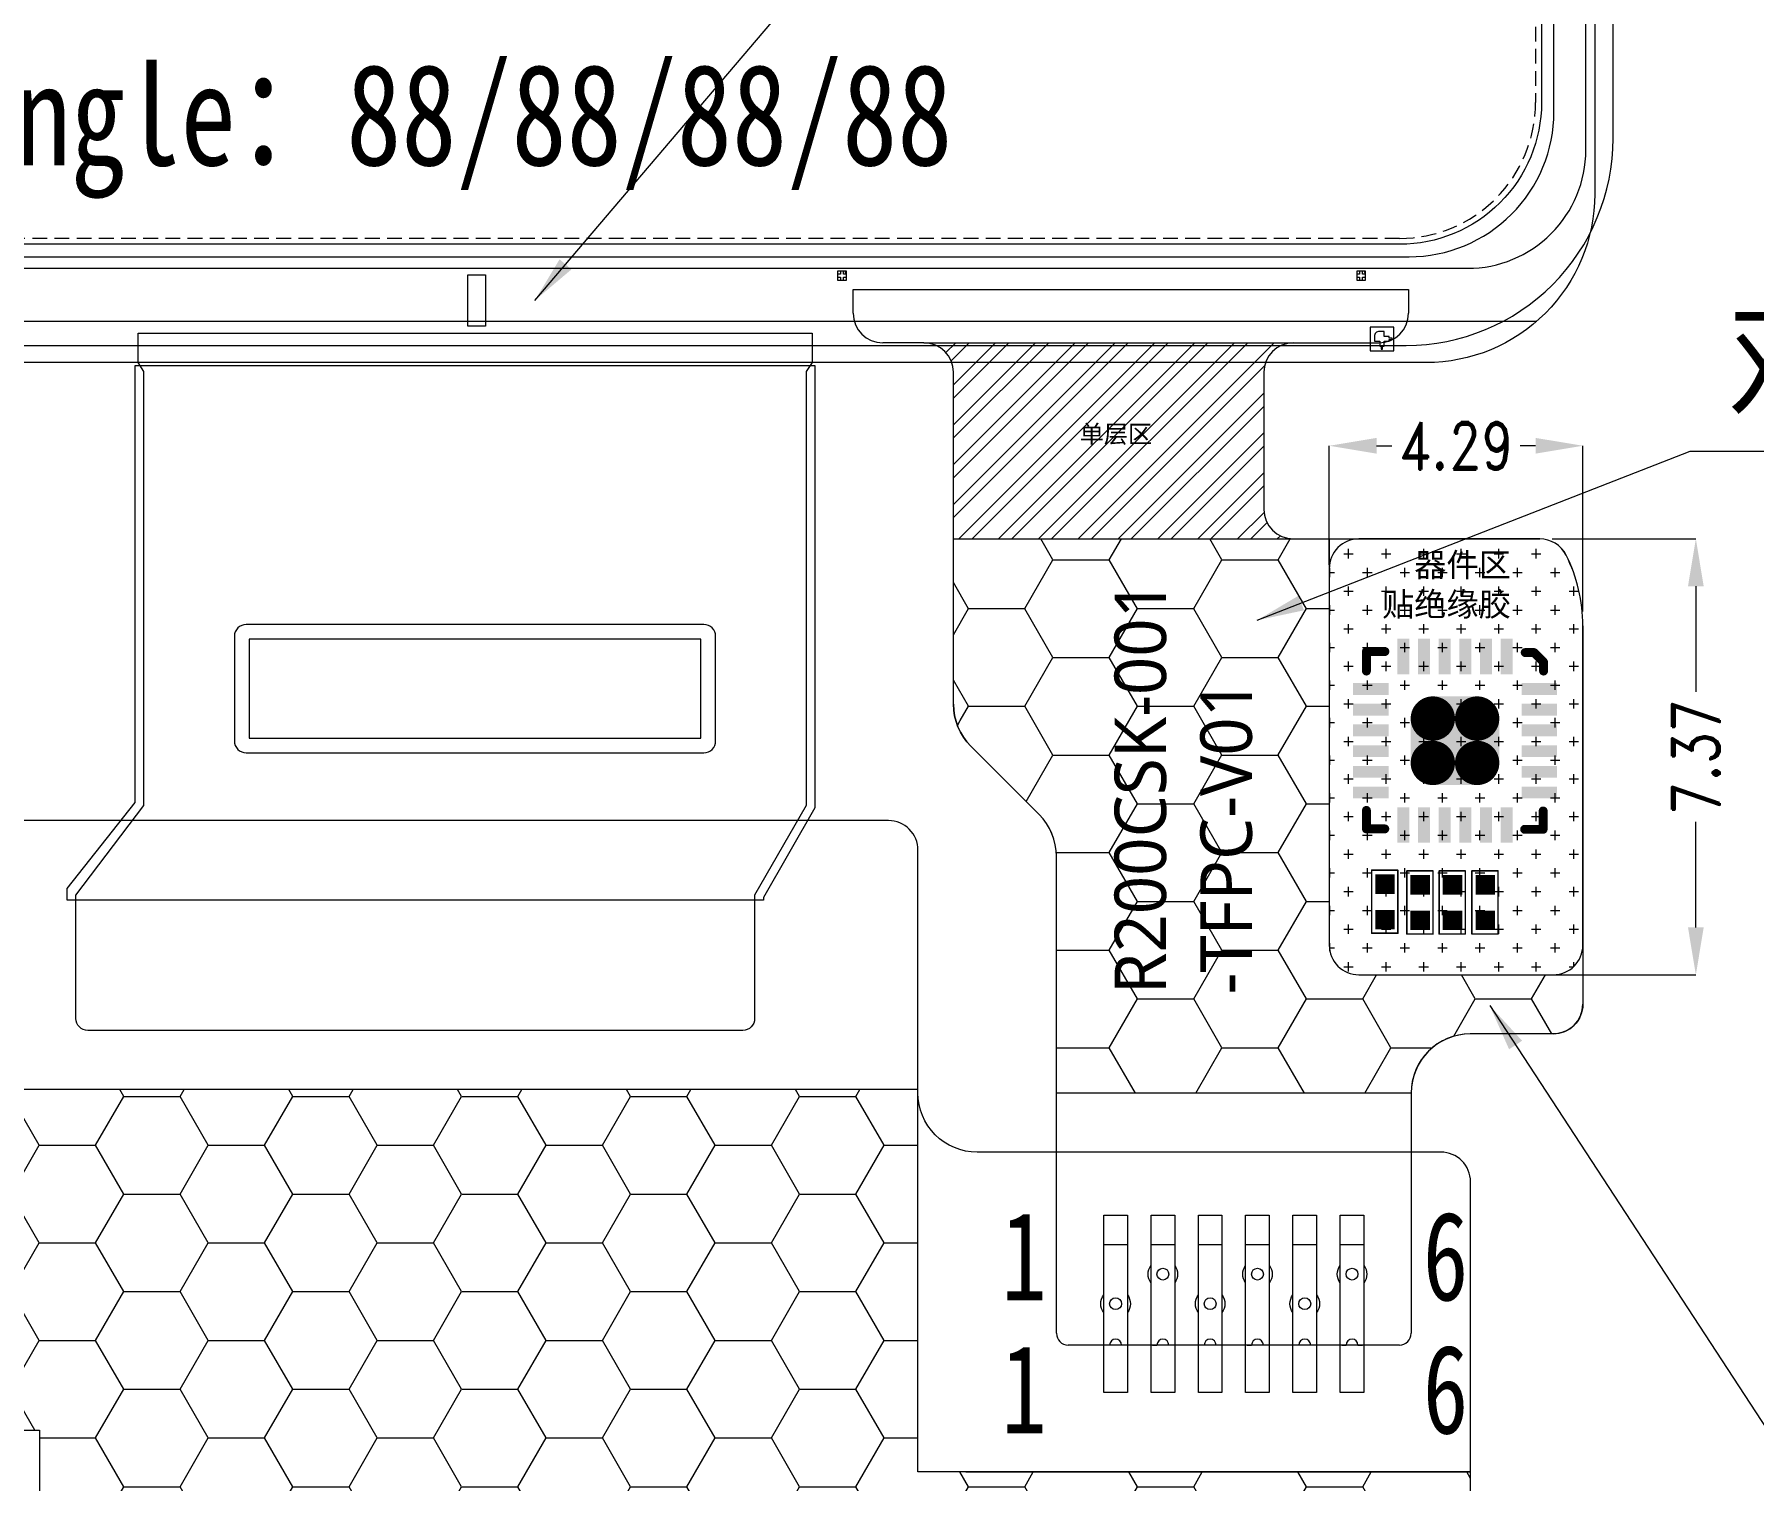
# Model space of a CAD drawing. Header units: millimetres. Extents: x 1134 to 2336, y -9 to 314.
# Drawn here: x 2104.88 to 2133.96, y 212.93 to 237.38 of the extents above; entities that cross this region are included whole.
import ezdxf

# ---------------------------------------------------------------- set-up
doc = ezdxf.new("R2010")
doc.units = ezdxf.units.MM
doc.linetypes.add('HIDDEN', pattern=[0.375, 0.25, -0.125])
doc.layers.get('0').update_dxf_attribs({"lineweight": 5})
doc.layers.get('Defpoints').update_dxf_attribs({"lineweight": 5})
for name, color, linetype, lineweight in [('COF', 110, 'Continuous', 5), ('DIM', 3, 'Continuous', 5), ('FPC', 50, 'Continuous', 5), ('ITO', 2, 'Continuous', 5), ('lens', 6, 'Continuous', 13), ('MFPC', 50, 'Continuous', 5), ('POL', 202, 'Continuous', 5), ('TAPE', 90, 'Continuous', 5), ('TFPC', 50, 'Continuous', 5)]:
    doc.layers.add(name, color=color, linetype=linetype, lineweight=lineweight)
for name, color, linetype in [('EMI', 5, 'Continuous'), ('TOPLAYER', 1, 'Continuous'), ('TOPOVERLAY', 2, 'Continuous'), ('TOPPASTE', 8, 'Continuous'), ('TOPSOLDER', 216, 'Continuous')]:
    doc.layers.add(name, color=color, linetype=linetype)
doc.styles.add('RD', font='ROMAND.shx', dxfattribs={"width": 0.8})
doc.styles.add('W0$254', font='simplex', dxfattribs={"width": 0.75})
doc.styles.add('宋体', font='SimSun.ttf')
doc.styles.add('汉字', font='SimSun.ttf')
doc.dimstyles.new('DIM', dxfattribs={"dimtxt": 0.8, "dimasz": 0.8, "dimexe": 0, "dimexo": 0.5, "dimgap": 0.11, "dimtad": 0, "dimzin": 1, "dimdsep": 46, "dimtxsty": 'RD', "dimcen": 0, "dimclrd": 256, "dimclre": 256, "dimclrt": 256, "dimadec": 0, "dimazin": 0, "dimtm": 1e-09, "dimtfac": 1, "dimtofl": 0, "dimtmove": 0, "dimatfit": 3, "dimfxl": 1, "dimlwe": -1, "dimarcsym": 0})
pattern_1 = [(0, (577.6276, 0), (1.42875, 0.824889), [0.9525, -1.905]), (120, (577.6276, 0), (-1.42874983, 0.8248893), [0.9525, -1.905]), (60, (577.6276, 0), (1.7e-07, 1.6497783), [-1.905, 0.9525])]

# ---------------------------------------------------------------- blocks, each defined once
blk = doc.blocks.new('*D59')
at = {"layer": 'Defpoints', "color": 0, "lineweight": 5, "transparency": 16777216}
for p in [(2130.052, 228.85), (2132.981, 228.85), (2130.052, 221.48)]:
    blk.add_point(p, dxfattribs=at)
at = {"layer": 'DIM', "linetype": 'ByBlock', "lineweight": 5, "transparency": 16777216}
for p, q in [((2130.552, 228.85), (2132.981, 228.85)), ((2132.981, 228.05), (2132.981, 226.266)), ((2132.981, 222.28), (2132.981, 224.065)), ((2130.552, 221.48), (2132.981, 221.48))]:
    blk.add_line(p, q, dxfattribs=at)
at = {"layer": 'DIM', "lineweight": 5, "transparency": 16777216}
for points in [[(2132.848, 228.05), (2133.114, 228.05), (2132.981, 228.85)], [(2132.848, 222.28), (2133.114, 222.28), (2132.981, 221.48)]]:
    blk.add_solid(points, dxfattribs=at)
at = {"layer": 'DIM', "lineweight": 5, "transparency": 16777216, "insert": (2132.981, 225.165), "char_height": 0.8, "attachment_point": 5, "rotation": 90, "style": 'RD'}
blk.add_mtext('7.37', dxfattribs=at)
blk = doc.blocks.new('*D60')
at = {"layer": 'Defpoints', "color": 0, "lineweight": 5, "transparency": 16777216}
for p in [(2131.07, 230.425), (2126.78, 227.909), (2131.07, 227.121)]:
    blk.add_point(p, dxfattribs=at)
at = {"layer": 'DIM', "linetype": 'ByBlock', "lineweight": 5, "transparency": 16777216}
for p, q in [((2126.78, 228.409), (2126.78, 230.425)), ((2127.58, 230.425), (2127.84, 230.425)), ((2130.27, 230.425), (2130.011, 230.425)), ((2131.07, 227.621), (2131.07, 230.425))]:
    blk.add_line(p, q, dxfattribs=at)
at = {"layer": 'DIM', "lineweight": 5, "transparency": 16777216}
for points in [[(2127.58, 230.558), (2127.58, 230.292), (2126.78, 230.425)], [(2130.27, 230.558), (2130.27, 230.292), (2131.07, 230.425)]]:
    blk.add_solid(points, dxfattribs=at)
at = {"layer": 'DIM', "lineweight": 5, "transparency": 16777216, "insert": (2128.925, 230.425), "char_height": 0.8, "attachment_point": 5, "style": 'RD'}
blk.add_mtext('4.29', dxfattribs=at)
blk = doc.blocks.new('R200CSK-001-V16-CVL-V02-A')
at = {"color": 7, "lineweight": 5}
blk.add_lwpolyline([(1852.011, 217.7), (1852.311, 217.7), (1852.311, 216.83), (1852.011, 216.83)], close=True, dxfattribs=at)
at = {"layer": 'ITO', "color": 1}
blk.add_lwpolyline([(1836.491, 254.297), (1867.771, 254.297, -0.414214), (1870.171, 251.897), (1870.171, 220.617, -0.414214), (1867.771, 218.217), (1836.491, 218.217, -0.414214), (1834.091, 220.617), (1834.091, 251.897, -0.414214)], format="xyb", close=True, dxfattribs=at)
at = {"layer": 'lens', "linetype": 'Continuous'}
for points in [[(1832.881, 220.007, 0.414214), (1836.381, 216.507), (1867.881, 216.507, 0.414214), (1871.381, 220.007), (1871.381, 252.207, 0.414214), (1867.881, 255.707), (1836.381, 255.707, 0.414214), (1832.881, 252.207)], [(1870.381, 252.057, 0.414214), (1867.931, 254.507), (1836.331, 254.507, 0.414214), (1833.881, 252.057), (1833.881, 220.457, 0.414214), (1836.331, 218.007), (1867.931, 218.007, 0.414214), (1870.381, 220.457)]]:
    blk.add_lwpolyline(points, format="xyb", close=True, dxfattribs=at)
blk = doc.blocks.new('0201_2')
at = {"layer": 'TOPLAYER'}
for points in [[(0.164998, -0.165001), (0.164998, 0.165001), (-0.164998, -0.165001), (-0.164998, 0.165001)], [(0.764997, -0.165001), (0.764997, 0.165001), (0.435, -0.165001), (0.435, 0.165001)]]:
    blk.add_solid(points, dxfattribs=at)
at = {"layer": 'TOPOVERLAY', "const_width": 0.025001}
for points in [[(-0.23, 0.225999), (-0.181, 0.225999)], [(-0.23, -0.217), (-0.23, 0.225999)], [(-0.18, 0.225999), (0.836, 0.225999)], [(0.836, -0.217), (0.836, 0.225999)], [(-0.23, -0.217), (0.836, -0.217)]]:
    blk.add_lwpolyline(points, dxfattribs=at)
at = {"layer": 'TOPOVERLAY', "const_width": 0.012499}
for points in [[(-0.23625, 0.225999, 1), (-0.223749, 0.225999, 1)], [(-0.23625, 0.225999, 1), (-0.223749, 0.225999, 1)], [(-0.187251, 0.225999, 1), (-0.174749, 0.225999, 1)], [(-0.186251, 0.225999, 1), (-0.173749, 0.225999, 1)], [(0.829749, 0.225999, 1), (0.842251, 0.225999, 1)], [(0.829749, 0.225999, 1), (0.842251, 0.225999, 1)], [(-0.23625, -0.217, 1), (-0.223749, -0.217, 1)], [(-0.23625, -0.217, 1), (-0.223749, -0.217, 1)], [(0.829749, -0.217, 1), (0.842251, -0.217, 1)], [(0.829749, -0.217, 1), (0.842251, -0.217, 1)]]:
    blk.add_lwpolyline(points, format="xyb", close=True, dxfattribs=at)
at = {"layer": 'TOPPASTE'}
for points in [[(0.164998, -0.165001), (0.164998, 0.165001), (-0.164998, -0.165001), (-0.164998, 0.165001)], [(0.764997, -0.165001), (0.764997, 0.165001), (0.435, -0.165001), (0.435, 0.165001)]]:
    blk.add_solid(points, dxfattribs=at)
at = {"layer": 'TOPSOLDER'}
for points in [[(0.164998, -0.165001), (0.164998, 0.165001), (-0.164998, -0.165001), (-0.164998, 0.165001)], [(0.764997, -0.165001), (0.764997, 0.165001), (0.435, -0.165001), (0.435, 0.165001)]]:
    blk.add_solid(points, dxfattribs=at)
blk = doc.blocks.new('0201_3')
at = {"layer": 'TOPLAYER'}
for points in [[(0.164998, -0.165001), (0.164998, 0.165001), (-0.164998, -0.165001), (-0.164998, 0.165001)], [(0.764997, -0.165001), (0.764997, 0.165001), (0.435, -0.165001), (0.435, 0.165001)]]:
    blk.add_solid(points, dxfattribs=at)
at = {"layer": 'TOPOVERLAY', "const_width": 0.025001}
for points in [[(-0.23, 0.225999), (-0.181, 0.225999)], [(-0.23, -0.217), (-0.23, 0.225999)], [(-0.18, 0.225999), (0.836, 0.225999)], [(0.836, -0.217), (0.836, 0.225999)], [(-0.23, -0.217), (0.836, -0.217)]]:
    blk.add_lwpolyline(points, dxfattribs=at)
at = {"layer": 'TOPOVERLAY', "const_width": 0.012499}
for points in [[(-0.23625, 0.225999, 1), (-0.223749, 0.225999, 1)], [(-0.23625, 0.225999, 1), (-0.223749, 0.225999, 1)], [(-0.187251, 0.225999, 1), (-0.174749, 0.225999, 1)], [(-0.186251, 0.225999, 1), (-0.173749, 0.225999, 1)], [(0.829749, 0.225999, 1), (0.842251, 0.225999, 1)], [(0.829749, 0.225999, 1), (0.842251, 0.225999, 1)], [(-0.23625, -0.217, 1), (-0.223749, -0.217, 1)], [(-0.23625, -0.217, 1), (-0.223749, -0.217, 1)], [(0.829749, -0.217, 1), (0.842251, -0.217, 1)], [(0.829749, -0.217, 1), (0.842251, -0.217, 1)]]:
    blk.add_lwpolyline(points, format="xyb", close=True, dxfattribs=at)
at = {"layer": 'TOPPASTE'}
for points in [[(0.164998, -0.165001), (0.164998, 0.165001), (-0.164998, -0.165001), (-0.164998, 0.165001)], [(0.764997, -0.165001), (0.764997, 0.165001), (0.435, -0.165001), (0.435, 0.165001)]]:
    blk.add_solid(points, dxfattribs=at)
at = {"layer": 'TOPSOLDER'}
for points in [[(0.164998, -0.165001), (0.164998, 0.165001), (-0.164998, -0.165001), (-0.164998, 0.165001)], [(0.764997, -0.165001), (0.764997, 0.165001), (0.435, -0.165001), (0.435, 0.165001)]]:
    blk.add_solid(points, dxfattribs=at)
blk = doc.blocks.new('0201_4')
at = {"layer": 'TOPLAYER'}
for points in [[(0.164998, -0.165001), (0.164998, 0.165001), (-0.164998, -0.165001), (-0.164998, 0.165001)], [(0.764997, -0.165001), (0.764997, 0.165001), (0.435, -0.165001), (0.435, 0.165001)]]:
    blk.add_solid(points, dxfattribs=at)
at = {"layer": 'TOPOVERLAY', "const_width": 0.025001}
for points in [[(-0.23, 0.225999), (-0.181, 0.225999)], [(-0.23, -0.217), (-0.23, 0.225999)], [(-0.18, 0.225999), (0.836, 0.225999)], [(0.836, -0.217), (0.836, 0.225999)], [(-0.23, -0.217), (0.836, -0.217)]]:
    blk.add_lwpolyline(points, dxfattribs=at)
at = {"layer": 'TOPOVERLAY', "const_width": 0.012499}
for points in [[(-0.23625, 0.225999, 1), (-0.223749, 0.225999, 1)], [(-0.23625, 0.225999, 1), (-0.223749, 0.225999, 1)], [(-0.187251, 0.225999, 1), (-0.174749, 0.225999, 1)], [(-0.186251, 0.225999, 1), (-0.173749, 0.225999, 1)], [(0.829749, 0.225999, 1), (0.842251, 0.225999, 1)], [(0.829749, 0.225999, 1), (0.842251, 0.225999, 1)], [(-0.23625, -0.217, 1), (-0.223749, -0.217, 1)], [(-0.23625, -0.217, 1), (-0.223749, -0.217, 1)], [(0.829749, -0.217, 1), (0.842251, -0.217, 1)], [(0.829749, -0.217, 1), (0.842251, -0.217, 1)]]:
    blk.add_lwpolyline(points, format="xyb", close=True, dxfattribs=at)
at = {"layer": 'TOPPASTE'}
for points in [[(0.164998, -0.165001), (0.164998, 0.165001), (-0.164998, -0.165001), (-0.164998, 0.165001)], [(0.764997, -0.165001), (0.764997, 0.165001), (0.435, -0.165001), (0.435, 0.165001)]]:
    blk.add_solid(points, dxfattribs=at)
at = {"layer": 'TOPSOLDER'}
for points in [[(0.164998, -0.165001), (0.164998, 0.165001), (-0.164998, -0.165001), (-0.164998, 0.165001)], [(0.764997, -0.165001), (0.764997, 0.165001), (0.435, -0.165001), (0.435, 0.165001)]]:
    blk.add_solid(points, dxfattribs=at)
blk = doc.blocks.new('0201_5')
at = {"layer": 'TOPLAYER'}
for points in [[(0.164998, -0.165001), (0.164998, 0.165001), (-0.164998, -0.165001), (-0.164998, 0.165001)], [(0.764997, -0.165001), (0.764997, 0.165001), (0.435, -0.165001), (0.435, 0.165001)]]:
    blk.add_solid(points, dxfattribs=at)
at = {"layer": 'TOPOVERLAY', "const_width": 0.025001}
for points in [[(-0.23, 0.225999), (-0.181, 0.225999)], [(-0.23, -0.217), (-0.23, 0.225999)], [(-0.18, 0.225999), (0.836, 0.225999)], [(0.836, -0.217), (0.836, 0.225999)], [(-0.23, -0.217), (0.836, -0.217)]]:
    blk.add_lwpolyline(points, dxfattribs=at)
at = {"layer": 'TOPOVERLAY', "const_width": 0.012499}
for points in [[(-0.23625, 0.225999, 1), (-0.223749, 0.225999, 1)], [(-0.23625, 0.225999, 1), (-0.223749, 0.225999, 1)], [(-0.187251, 0.225999, 1), (-0.174749, 0.225999, 1)], [(-0.186251, 0.225999, 1), (-0.173749, 0.225999, 1)], [(0.829749, 0.225999, 1), (0.842251, 0.225999, 1)], [(0.829749, 0.225999, 1), (0.842251, 0.225999, 1)], [(-0.23625, -0.217, 1), (-0.223749, -0.217, 1)], [(-0.23625, -0.217, 1), (-0.223749, -0.217, 1)], [(0.829749, -0.217, 1), (0.842251, -0.217, 1)], [(0.829749, -0.217, 1), (0.842251, -0.217, 1)]]:
    blk.add_lwpolyline(points, format="xyb", close=True, dxfattribs=at)
at = {"layer": 'TOPPASTE'}
for points in [[(0.164998, -0.165001), (0.164998, 0.165001), (-0.164998, -0.165001), (-0.164998, 0.165001)], [(0.764997, -0.165001), (0.764997, 0.165001), (0.435, -0.165001), (0.435, 0.165001)]]:
    blk.add_solid(points, dxfattribs=at)
at = {"layer": 'TOPSOLDER'}
for points in [[(0.164998, -0.165001), (0.164998, 0.165001), (-0.164998, -0.165001), (-0.164998, 0.165001)], [(0.764997, -0.165001), (0.764997, 0.165001), (0.435, -0.165001), (0.435, 0.165001)]]:
    blk.add_solid(points, dxfattribs=at)
blk = doc.blocks.new('CST820_7')
at = {"layer": 'TOPLAYER', "const_width": 0.375001}
for points in [[(-0.47149, 0.377002, 1), (-0.09649, 0.377002, 1)], [(0.278506, 0.377002, 1), (0.653506, 0.377002, 1)], [(-0.47149, -0.372994, 1), (-0.09649, -0.372994, 1)], [(0.278506, -0.372994, 1), (0.653506, -0.372994, 1)]]:
    blk.add_lwpolyline(points, format="xyb", close=True, dxfattribs=at)
at = {"layer": 'TOPLAYER'}
for points in [[(-0.684002, 1.726004), (-0.884001, 1.726004), (-0.684002, 1.126005), (-0.884001, 1.126005)], [(-0.334002, 1.726004), (-0.534002, 1.726004), (-0.334002, 1.126005), (-0.534002, 1.126005)], [(0.015999, 1.726004), (-0.184, 1.726004), (0.015999, 1.126005), (-0.184, 1.126005)], [(0.365999, 1.726004), (0.165999, 1.726004), (0.365999, 1.126005), (0.165999, 1.126005)], [(0.715998, 1.726004), (0.515998, 1.726004), (0.715998, 1.126005), (0.515998, 1.126005)], [(1.065997, 1.726004), (0.865998, 1.726004), (1.065997, 1.126005), (0.865998, 1.126005)], [(-1.634988, 0.977011), (-1.634988, 0.777011), (-1.034989, 0.977011), (-1.034989, 0.777011)], [(1.81501, 0.777011), (1.81501, 0.977011), (1.215012, 0.777011), (1.215012, 0.977011)], [(-1.634988, 0.627012), (-1.634988, 0.427012), (-1.034989, 0.627012), (-1.034989, 0.427012)], [(-0.28399, -0.747994), (0.466006, -0.747994), (-0.28399, 0.752003), (0.466006, 0.752003)], [(1.81501, 0.427012), (1.81501, 0.627012), (1.215012, 0.427012), (1.215012, 0.627012)], [(-0.65899, -0.372994), (0.841007, -0.372994), (-0.65899, 0.377002), (0.841007, 0.377002)], [(-1.634988, 0.27701), (-1.634988, 0.07701), (-1.034989, 0.27701), (-1.034989, 0.07701)], [(1.81501, 0.07701), (1.81501, 0.27701), (1.215012, 0.07701), (1.215012, 0.27701)], [(-1.634988, -0.072989), (-1.634988, -0.272989), (-1.034989, -0.072989), (-1.034989, -0.272989)], [(1.81501, -0.272989), (1.81501, -0.072989), (1.215012, -0.272989), (1.215012, -0.072989)], [(-1.634988, -0.422989), (-1.634988, -0.622988), (-1.034989, -0.422989), (-1.034989, -0.622988)], [(1.81501, -0.622988), (1.81501, -0.422989), (1.215012, -0.622988), (1.215012, -0.422989)], [(-1.634988, -0.772988), (-1.634988, -0.972988), (-1.034989, -0.772988), (-1.034989, -0.972988)], [(1.81501, -0.972988), (1.81501, -0.772988), (1.215012, -0.972988), (1.215012, -0.772988)], [(-0.884001, -1.723995), (-0.684002, -1.723995), (-0.884001, -1.123996), (-0.684002, -1.123996)], [(-0.534002, -1.723995), (-0.334002, -1.723995), (-0.534002, -1.123996), (-0.334002, -1.123996)], [(-0.184, -1.723995), (0.015999, -1.723995), (-0.184, -1.123996), (0.015999, -1.123996)], [(0.165999, -1.723995), (0.365999, -1.723995), (0.165999, -1.123996), (0.365999, -1.123996)], [(0.515998, -1.723995), (0.715998, -1.723995), (0.515998, -1.123996), (0.715998, -1.123996)], [(0.865998, -1.723995), (1.065997, -1.723995), (0.865998, -1.123996), (1.065997, -1.123996)]]:
    blk.add_solid(points, dxfattribs=at)
at = {"layer": 'TOPOVERLAY', "const_width": 0.15}
for points in [[(-1.399995, 1.5), (-1.4, 1.189002)], [(-1.086993, 1.500005), (-1.399995, 1.5)], [(1.600007, 1.500007), (1.269009, 1.499997)], [(1.600007, 1.500007), (1.600002, 1.187008)], [(-1.406992, -1.175987), (-1.406997, -1.488989)], [(1.582003, -1.184996), (1.582009, -1.334526)], [(-1.406997, -1.488989), (-1.095995, -1.488991)], [(1.269009, -1.495989), (1.420546, -1.495994)], [(1.582009, -1.334526), (1.420546, -1.495994)]]:
    blk.add_lwpolyline(points, dxfattribs=at)
at = {"layer": 'TOPOVERLAY', "const_width": 0.074999}
for points in [[(-1.437495, 1.5, 1), (-1.362494, 1.5, 1)], [(-1.437495, 1.5, 1), (-1.362494, 1.5, 1)], [(-1.124494, 1.500005, 1), (-1.049492, 1.500005, 1)], [(1.231509, 1.499997, 1), (1.30651, 1.499997, 1)], [(1.562506, 1.500007, 1), (1.637508, 1.500007, 1)], [(1.562506, 1.500007, 1), (1.637508, 1.500007, 1)], [(-1.4375, 1.189002, 1), (-1.362499, 1.189002, 1)], [(1.562501, 1.187008, 1), (1.637502, 1.187008, 1)], [(-1.444493, -1.175987, 1), (-1.369492, -1.175987, 1)], [(1.544503, -1.184996, 1), (1.619504, -1.184996, 1)], [(-1.444498, -1.488989, 1), (-1.369497, -1.488989, 1)], [(-1.444498, -1.488989, 1), (-1.369497, -1.488989, 1)], [(-1.133495, -1.488991, 1), (-1.058494, -1.488991, 1)], [(1.231509, -1.495989, 1), (1.30651, -1.495989, 1)], [(1.383045, -1.495994, 1), (1.458046, -1.495994, 1)], [(1.383045, -1.495994, 1), (1.458046, -1.495994, 1)], [(1.544508, -1.334526, 1), (1.619509, -1.334526, 1)], [(1.544508, -1.334526, 1), (1.619509, -1.334526, 1)]]:
    blk.add_lwpolyline(points, format="xyb", close=True, dxfattribs=at)
at = {"layer": 'TOPPASTE', "const_width": 0.375001}
for points in [[(-0.47149, 0.377002, 1), (-0.09649, 0.377002, 1)], [(0.278506, 0.377002, 1), (0.653506, 0.377002, 1)], [(-0.47149, -0.372994, 1), (-0.09649, -0.372994, 1)], [(0.278506, -0.372994, 1), (0.653506, -0.372994, 1)]]:
    blk.add_lwpolyline(points, format="xyb", close=True, dxfattribs=at)
at = {"layer": 'TOPPASTE'}
for points in [[(-0.684002, 1.726004), (-0.884001, 1.726004), (-0.684002, 1.126005), (-0.884001, 1.126005)], [(-0.334002, 1.726004), (-0.534002, 1.726004), (-0.334002, 1.126005), (-0.534002, 1.126005)], [(0.015999, 1.726004), (-0.184, 1.726004), (0.015999, 1.126005), (-0.184, 1.126005)], [(0.365999, 1.726004), (0.165999, 1.726004), (0.365999, 1.126005), (0.165999, 1.126005)], [(0.715998, 1.726004), (0.515998, 1.726004), (0.715998, 1.126005), (0.515998, 1.126005)], [(1.065997, 1.726004), (0.865998, 1.726004), (1.065997, 1.126005), (0.865998, 1.126005)], [(-1.634988, 0.977011), (-1.634988, 0.777011), (-1.034989, 0.977011), (-1.034989, 0.777011)], [(1.81501, 0.777011), (1.81501, 0.977011), (1.215012, 0.777011), (1.215012, 0.977011)], [(-1.634988, 0.627012), (-1.634988, 0.427012), (-1.034989, 0.627012), (-1.034989, 0.427012)], [(-0.28399, -0.747994), (0.466006, -0.747994), (-0.28399, 0.752003), (0.466006, 0.752003)], [(1.81501, 0.427012), (1.81501, 0.627012), (1.215012, 0.427012), (1.215012, 0.627012)], [(-0.65899, -0.372994), (0.841007, -0.372994), (-0.65899, 0.377002), (0.841007, 0.377002)], [(-1.634988, 0.27701), (-1.634988, 0.07701), (-1.034989, 0.27701), (-1.034989, 0.07701)], [(1.81501, 0.07701), (1.81501, 0.27701), (1.215012, 0.07701), (1.215012, 0.27701)], [(-1.634988, -0.072989), (-1.634988, -0.272989), (-1.034989, -0.072989), (-1.034989, -0.272989)], [(1.81501, -0.272989), (1.81501, -0.072989), (1.215012, -0.272989), (1.215012, -0.072989)], [(-1.634988, -0.422989), (-1.634988, -0.622988), (-1.034989, -0.422989), (-1.034989, -0.622988)], [(1.81501, -0.622988), (1.81501, -0.422989), (1.215012, -0.622988), (1.215012, -0.422989)], [(-1.634988, -0.772988), (-1.634988, -0.972988), (-1.034989, -0.772988), (-1.034989, -0.972988)], [(1.81501, -0.972988), (1.81501, -0.772988), (1.215012, -0.972988), (1.215012, -0.772988)], [(-0.884001, -1.723995), (-0.684002, -1.723995), (-0.884001, -1.123996), (-0.684002, -1.123996)], [(-0.534002, -1.723995), (-0.334002, -1.723995), (-0.534002, -1.123996), (-0.334002, -1.123996)], [(-0.184, -1.723995), (0.015999, -1.723995), (-0.184, -1.123996), (0.015999, -1.123996)], [(0.165999, -1.723995), (0.365999, -1.723995), (0.165999, -1.123996), (0.365999, -1.123996)], [(0.515998, -1.723995), (0.715998, -1.723995), (0.515998, -1.123996), (0.715998, -1.123996)], [(0.865998, -1.723995), (1.065997, -1.723995), (0.865998, -1.123996), (1.065997, -1.123996)]]:
    blk.add_solid(points, dxfattribs=at)
at = {"layer": 'TOPSOLDER', "const_width": 0.375001}
for points in [[(-0.47149, 0.377002, 1), (-0.09649, 0.377002, 1)], [(0.278506, 0.377002, 1), (0.653506, 0.377002, 1)], [(-0.47149, -0.372994, 1), (-0.09649, -0.372994, 1)], [(0.278506, -0.372994, 1), (0.653506, -0.372994, 1)]]:
    blk.add_lwpolyline(points, format="xyb", close=True, dxfattribs=at)
at = {"layer": 'TOPSOLDER'}
for points in [[(-0.684002, 1.726004), (-0.884001, 1.726004), (-0.684002, 1.126005), (-0.884001, 1.126005)], [(-0.334002, 1.726004), (-0.534002, 1.726004), (-0.334002, 1.126005), (-0.534002, 1.126005)], [(0.015999, 1.726004), (-0.184, 1.726004), (0.015999, 1.126005), (-0.184, 1.126005)], [(0.365999, 1.726004), (0.165999, 1.726004), (0.365999, 1.126005), (0.165999, 1.126005)], [(0.715998, 1.726004), (0.515998, 1.726004), (0.715998, 1.126005), (0.515998, 1.126005)], [(1.065997, 1.726004), (0.865998, 1.726004), (1.065997, 1.126005), (0.865998, 1.126005)], [(-1.634988, 0.977011), (-1.634988, 0.777011), (-1.034989, 0.977011), (-1.034989, 0.777011)], [(1.81501, 0.777011), (1.81501, 0.977011), (1.215012, 0.777011), (1.215012, 0.977011)], [(-1.634988, 0.627012), (-1.634988, 0.427012), (-1.034989, 0.627012), (-1.034989, 0.427012)], [(-0.28399, -0.747994), (0.466006, -0.747994), (-0.28399, 0.752003), (0.466006, 0.752003)], [(1.81501, 0.427012), (1.81501, 0.627012), (1.215012, 0.427012), (1.215012, 0.627012)], [(-0.65899, -0.372994), (0.841007, -0.372994), (-0.65899, 0.377002), (0.841007, 0.377002)], [(-1.634988, 0.27701), (-1.634988, 0.07701), (-1.034989, 0.27701), (-1.034989, 0.07701)], [(1.81501, 0.07701), (1.81501, 0.27701), (1.215012, 0.07701), (1.215012, 0.27701)], [(-1.634988, -0.072989), (-1.634988, -0.272989), (-1.034989, -0.072989), (-1.034989, -0.272989)], [(1.81501, -0.272989), (1.81501, -0.072989), (1.215012, -0.272989), (1.215012, -0.072989)], [(-1.634988, -0.422989), (-1.634988, -0.622988), (-1.034989, -0.422989), (-1.034989, -0.622988)], [(1.81501, -0.622988), (1.81501, -0.422989), (1.215012, -0.622988), (1.215012, -0.422989)], [(-1.634988, -0.772988), (-1.634988, -0.972988), (-1.034989, -0.772988), (-1.034989, -0.972988)], [(1.81501, -0.972988), (1.81501, -0.772988), (1.215012, -0.972988), (1.215012, -0.772988)], [(-0.884001, -1.723995), (-0.684002, -1.723995), (-0.884001, -1.123996), (-0.684002, -1.123996)], [(-0.534002, -1.723995), (-0.334002, -1.723995), (-0.534002, -1.123996), (-0.334002, -1.123996)], [(-0.184, -1.723995), (0.015999, -1.723995), (-0.184, -1.123996), (0.015999, -1.123996)], [(0.165999, -1.723995), (0.365999, -1.723995), (0.165999, -1.123996), (0.365999, -1.123996)], [(0.515998, -1.723995), (0.715998, -1.723995), (0.515998, -1.123996), (0.715998, -1.123996)], [(0.865998, -1.723995), (1.065997, -1.723995), (0.865998, -1.123996), (1.065997, -1.123996)]]:
    blk.add_solid(points, dxfattribs=at)

msp = doc.modelspace()

# ---------------------------------------------------------------- hatches: boundary and pattern name
at = {"layer": 'EMI', "lineweight": 5}
h = msp.add_hatch(dxfattribs=at)
h.set_pattern_fill('HONEY', color=256, scale=0.3)
h.set_pattern_definition(pattern_1)
edge = h.paths.add_edge_path()
edge.add_line((2127.28, 221.48), (2131.07, 221.48))
edge.add_line((2131.07, 221.48), (2131.07, 220.98))
edge.add_arc((2130.57, 220.98), 0.5, 270, 360, ccw=False)
edge.add_line((2130.57, 220.48), (2129.166, 220.48))
edge.add_arc((2129.166, 219.48), 1, 90, 180)
edge.add_line((2128.166, 219.48), (2122.166, 219.48))
edge.add_line((2122.166, 219.48), (2122.166, 223.483))
edge.add_arc((2121.166, 223.483), 1, 0, 45)
edge.add_line((2121.873, 224.19), (2120.717, 225.347))
edge.add_arc((2121.424, 226.054), 1, 180, 225, ccw=False)
edge.add_line((2120.424, 226.054), (2120.424, 228.85))
edge.add_line((2120.424, 228.85), (2126.78, 228.85))
edge.add_line((2126.78, 228.85), (2126.78, 221.98))
edge.add_arc((2127.28, 221.98), 0.5, 180, 270)
h = msp.add_hatch(dxfattribs=at)
h.set_pattern_fill('HONEY', color=256, scale=0.3)
h.set_pattern_definition(pattern_1)
edge = h.paths.add_edge_path()
edge.add_line((2119.824, 219.48), (2119.824, 219.539))
edge.add_line((2119.824, 219.539), (2104.081, 219.539))
edge.add_line((2104.081, 219.539), (2104.081, 217.392))
edge.add_arc((2103.081, 217.392), 1, 270, 360, ccw=False)
edge.add_line((2103.081, 216.392), (2094.19, 216.392))
edge.add_arc((2094.19, 217.392), 1, 240, 270, ccw=False)
edge.add_line((2093.69, 216.526), (2093.69, 213.779))
edge.add_line((2093.69, 213.779), (2104.967, 213.779))
edge.add_line((2104.967, 213.779), (2104.967, 208.539))
edge.add_line((2104.967, 208.539), (2110.839, 208.539))
edge.add_arc((2110.839, 206.539), 2, 0, 90, ccw=False)
edge.add_line((2112.839, 206.539), (2112.839, 163.392))
edge.add_line((2112.839, 163.392), (2116.839, 163.392))
edge.add_line((2116.839, 163.392), (2116.839, 206.539))
edge.add_arc((2118.839, 206.539), 2, 90, 180, ccw=False)
edge.add_line((2118.839, 208.539), (2128.17, 208.539))
edge.add_arc((2128.17, 209.539), 1, 270, 360)
edge.add_line((2129.17, 209.539), (2129.17, 213.072))
edge.add_line((2129.17, 213.072), (2119.824, 213.072))
edge.add_line((2119.824, 213.072), (2119.824, 219.539))
at = {"layer": 'TAPE', "lineweight": 5}
h = msp.add_hatch(dxfattribs=at)
h.set_pattern_fill('CROSS', color=32, scale=0.05)
h.set_pattern_definition([(0, (577.6276, 0), (0.3175, 0.3175), [0.15875, -0.47625]), (90, (577.70698, -0.07938), (-0.3175, 0.3175), [0.15875, -0.47625])])
edge = h.paths.add_edge_path()
edge.add_arc((2127.28, 228.35), 0.5, 90, 180)
edge.add_line((2126.78, 228.35), (2126.78, 221.98))
edge.add_arc((2127.28, 221.98), 0.5, 180, 270)
edge.add_line((2127.28, 221.48), (2130.57, 221.48))
edge.add_arc((2130.57, 221.98), 0.5, 270, 360)
edge.add_line((2131.07, 221.98), (2131.07, 227.382))
edge.add_arc((2128.42, 227.382), 2.65, 0, 26.7588)
edge.add_arc((2130.34, 228.35), 0.5, 26.7588, 90)
edge.add_line((2130.34, 228.85), (2127.28, 228.85))
h.paths.add_polyline_path([(2128.515, 228.712), (2129.954, 228.712), (2129.954, 227.446), (2128.515, 227.446)], flags=24)
at = {"layer": 'TFPC', "lineweight": 5}
h = msp.add_hatch(dxfattribs=at)
h.set_pattern_fill('ANSI32', color=252, scale=0.05)
h.set_pattern_definition([(45, (577.6276, 0), (-0.3367596, 0.3367596), []), (45, (577.8521, 0), (-0.3367596, 0.3367596), [])])
h.paths.add_polyline_path([(2125.674, 231.667, -0.414214), (2126.174, 232.167), (2119.924, 232.167, -0.414214), (2120.424, 231.667), (2120.424, 228.85), (2126.174, 228.85, -0.414214), (2125.674, 229.35)])
h.paths.add_polyline_path([(2122.475, 230.264), (2123.815, 230.264), (2123.815, 230.937), (2122.475, 230.937)], flags=24)

# ---------------------------------------------------------------- linework, layer by layer
at = {"layer": 'COF', "color": 4}
msp.add_lwpolyline([(2106.632, 232.33), (2118.032, 232.33), (2118.032, 231.832), (2117.932, 231.682), (2117.932, 224.341), (2117.061, 222.827), (2117.061, 220.739, -0.414214), (2116.861, 220.539), (2105.781, 220.539, -0.414214), (2105.581, 220.739), (2105.581, 222.827), (2106.732, 224.341), (2106.732, 231.682), (2106.632, 231.832)], format="xyb", close=True, dxfattribs=at)
at = {"layer": 'COF', "color": 6}
msp.add_lwpolyline([(2105.431, 222.739), (2105.431, 222.939), (2106.582, 224.391), (2106.582, 231.782), (2118.082, 231.782), (2118.082, 224.301), (2117.211, 222.787), (2117.211, 222.739)], close=True, dxfattribs=at)
msp.add_lwpolyline([(2108.462, 227.403, 0.414214), (2108.262, 227.203), (2108.262, 225.433, 0.414214), (2108.462, 225.233), (2116.202, 225.233, 0.414214), (2116.402, 225.433), (2116.402, 227.203, 0.414214), (2116.202, 227.403)], format="xyb", close=True, dxfattribs=at)
at = {"layer": 'COF'}
msp.add_lwpolyline([(2116.152, 227.153), (2108.512, 227.153), (2108.512, 225.483), (2116.152, 225.483)], close=True, dxfattribs=at)
at = {"layer": 'COF', "color": 1}
msp.add_lwpolyline([(2116.152, 225.483), (2116.152, 227.153), (2108.512, 227.153), (2108.512, 225.483)], close=True, dxfattribs=at)
at = {"layer": 'DIM', "lineweight": 5}
msp.add_line((2120.635, 213.072), (2129.17, 213.072), dxfattribs=at)
at = {"layer": 'EMI', "lineweight": 5}
for points in [[(2127.28, 221.48), (2131.07, 221.48), (2131.07, 220.98, -0.414214), (2130.57, 220.48), (2129.166, 220.48, 0.414214), (2128.166, 219.48), (2122.166, 219.48), (2122.166, 223.483, 0.198912), (2121.873, 224.19), (2120.717, 225.347, -0.198912), (2120.424, 226.054), (2120.424, 228.85), (2126.78, 228.85), (2126.78, 221.98, 0.414214)], [(2103.081, 216.392), (2093.69, 216.392), (2093.69, 213.779), (2104.967, 213.779), (2104.967, 208.539), (2110.839, 208.539, -0.414214), (2112.839, 206.539), (2112.839, 163.392), (2116.839, 163.392), (2116.839, 206.539, -0.414214), (2118.839, 208.539), (2128.17, 208.539, 0.414214), (2129.17, 209.539), (2129.17, 213.072), (2119.824, 213.072), (2119.824, 219.539), (2104.081, 219.539), (2104.081, 217.392, -0.414214)]]:
    msp.add_lwpolyline(points, format="xyb", close=True, dxfattribs=at)
msp.add_lwpolyline([(2119.824, 219.48), (2119.824, 219.539)], dxfattribs=at)
at = {"layer": 'FPC', "lineweight": 5}
for points in [[(2122.966, 215.767, -0.333333), (2122.966, 216.067), (2122.966, 216.917), (2123.366, 216.917), (2123.366, 216.067, -0.333333), (2123.366, 215.767), (2123.366, 215.217), (2123.266, 215.217, 1), (2123.066, 215.217), (2122.966, 215.217)], [(2124.566, 215.767, -0.333333), (2124.566, 216.067), (2124.566, 216.917), (2124.966, 216.917), (2124.966, 216.067, -0.333333), (2124.966, 215.767), (2124.966, 215.217), (2124.866, 215.217, 1), (2124.666, 215.217), (2124.566, 215.217)], [(2126.166, 215.767, -0.333333), (2126.166, 216.067), (2126.166, 216.917), (2126.566, 216.917), (2126.566, 216.067, -0.333333), (2126.566, 215.767), (2126.566, 215.217), (2126.466, 215.217, 1), (2126.266, 215.217), (2126.166, 215.217)]]:
    msp.add_lwpolyline(points, format="xyb", close=True, dxfattribs=at)
for points in [[(2123.791, 215.217), (2123.866, 215.217), (2123.766, 215.217), (2123.766, 216.267, -0.333333), (2123.766, 216.567), (2123.766, 216.917), (2124.166, 216.917), (2124.166, 216.567, -0.333333), (2124.166, 216.267), (2124.166, 215.217), (2124.066, 215.217, 1), (2123.866, 215.217)], [(2125.391, 215.217), (2125.466, 215.217), (2125.366, 215.217), (2125.366, 216.267, -0.333333), (2125.366, 216.567), (2125.366, 216.917), (2125.766, 216.917), (2125.766, 216.567, -0.333333), (2125.766, 216.267), (2125.766, 215.217), (2125.666, 215.217, 1), (2125.466, 215.217)], [(2126.991, 215.217), (2127.066, 215.217), (2126.966, 215.217), (2126.966, 216.267, -0.333333), (2126.966, 216.567), (2126.966, 216.917), (2127.366, 216.917), (2127.366, 216.567, -0.333333), (2127.366, 216.267), (2127.366, 215.217), (2127.266, 215.217, 1), (2127.066, 215.217)]]:
    msp.add_lwpolyline(points, format="xyb", dxfattribs=at)
msp.add_lwpolyline([(2127.341, 215.217), (2127.266, 215.217)], close=True, dxfattribs=at)
for centre in [(2123.966, 216.417), (2125.566, 216.417), (2127.166, 216.417), (2123.166, 215.917), (2124.766, 215.917), (2126.366, 215.917)]:
    msp.add_circle(centre, 0.1, dxfattribs=at)
at = {"layer": 'ITO'}
msp.add_line((2094.37, 232.532), (2130.291, 232.532), dxfattribs=at)
for points in [[(2096.24, 270.912), (2128.42, 270.912, -0.414214), (2131.27, 268.062), (2131.27, 234.682, -0.414214), (2128.42, 231.832), (2096.24, 231.832, -0.414214), (2093.39, 234.682), (2093.39, 268.062, -0.414214)], [(2127.545, 232.276), (2127.545, 232.27), (2127.545, 232.195), (2127.633, 232.195), (2127.633, 232.107), (2127.659, 232.107), (2127.659, 232.057), (2127.681, 232.057), (2127.681, 232.107), (2127.708, 232.107), (2127.708, 232.195), (2127.795, 232.195), (2127.795, 232.221), (2127.845, 232.221), (2127.845, 232.243), (2127.795, 232.243), (2127.795, 232.27), (2127.708, 232.27), (2127.708, 232.357), (2127.633, 232.357), (2127.627, 232.357, 0.414214)]]:
    msp.add_lwpolyline(points, format="xyb", close=True, dxfattribs=at)
at = {"layer": 'ITO', "color": 1, "linetype": 'HIDDEN'}
msp.add_lwpolyline([(2096.69, 269.812), (2127.97, 269.812, -0.414214), (2130.27, 267.512), (2130.27, 236.232, -0.414214), (2127.97, 233.932), (2096.69, 233.932, -0.414214), (2094.39, 236.232), (2094.39, 267.512, -0.414214)], format="xyb", close=True, dxfattribs=at)
at = {"layer": 'ITO'}
for points in [[(2118.564, 233.376), (2118.514, 233.376), (2118.514, 233.326), (2118.464, 233.326), (2118.464, 233.276), (2118.514, 233.276), (2118.514, 233.226), (2118.564, 233.226), (2118.564, 233.276), (2118.614, 233.276), (2118.614, 233.326), (2118.564, 233.326), (2118.564, 233.376)], [(2118.464, 233.226), (2118.614, 233.226), (2118.614, 233.376), (2118.464, 233.376), (2118.464, 233.226)], [(2118.594, 233.356), (2118.614, 233.356), (2118.614, 233.376), (2118.594, 233.376), (2118.594, 233.356)], [(2127.344, 233.376), (2127.294, 233.376), (2127.294, 233.326), (2127.244, 233.326), (2127.244, 233.276), (2127.294, 233.276), (2127.294, 233.226), (2127.344, 233.226), (2127.344, 233.276), (2127.394, 233.276), (2127.394, 233.326), (2127.344, 233.326), (2127.344, 233.376)], [(2127.244, 233.226), (2127.394, 233.226), (2127.394, 233.376), (2127.244, 233.376), (2127.244, 233.226)], [(2127.374, 233.356), (2127.394, 233.356), (2127.394, 233.376), (2127.374, 233.376), (2127.374, 233.356)], [(2127.47, 232.032), (2127.87, 232.032), (2127.87, 232.432), (2127.47, 232.432)]]:
    msp.add_lwpolyline(points, close=True, dxfattribs=at)
at = {"layer": 'MFPC', "color": 2}
msp.add_lwpolyline([(2129.17, 209.539), (2129.17, 217.98, 0.414214), (2128.67, 218.48), (2120.824, 218.48, -0.414214), (2119.824, 219.48), (2119.824, 223.587, 0.414214), (2119.324, 224.087), (2104.115, 224.087, -0.414214), (2103.115, 225.087), (2103.115, 227.932, 0.414214), (2102.115, 228.932), (2096.24, 228.932, 0.414214), (2093.69, 226.382), (2093.69, 209.539, 0.414214)], format="xyb", dxfattribs=at)
at = {"layer": 'POL'}
msp.add_lwpolyline([(2128.42, 270.762), (2096.24, 270.762, 0.414214), (2093.54, 268.062), (2093.54, 235.426, 0.414214), (2095.54, 233.426), (2129.12, 233.426, 0.414214), (2131.12, 235.426), (2131.12, 268.062, 0.414214)], format="xyb", close=True, dxfattribs=at)
at = {"layer": 'TAPE', "color": 32, "lineweight": 5}
msp.add_lwpolyline([(2127.28, 228.85, 0.414214), (2126.78, 228.35), (2126.78, 221.98, 0.414214), (2127.28, 221.48), (2130.57, 221.48, 0.414214), (2131.07, 221.98), (2131.07, 227.382, 0.117291), (2130.787, 228.576, 0.283166), (2130.34, 228.85)], format="xyb", close=True, dxfattribs=at)
at = {"layer": 'TFPC', "color": 2}
for p, q in [((2118.728, 232.667), (2118.728, 233.067)), ((2118.728, 233.067), (2128.119, 233.067)), ((2128.119, 233.067), (2128.119, 232.667)), ((2119.924, 232.167), (2119.228, 232.167)), ((2126.176, 232.167), (2127.619, 232.167)), ((2120.424, 226.054), (2120.424, 231.667)), ((2125.674, 231.667), (2125.674, 229.35)), ((2126.174, 228.85), (2130.34, 228.85)), ((2131.07, 227.382), (2131.07, 220.98)), ((2121.873, 224.19), (2120.717, 225.347)), ((2122.166, 215.417), (2122.166, 223.483)), ((2130.57, 220.48), (2129.166, 220.48)), ((2128.166, 219.48), (2128.166, 215.417)), ((2127.966, 215.217), (2122.366, 215.217))]:
    msp.add_line(p, q, dxfattribs=at)
at = {"layer": 'TFPC', "color": 252, "lineweight": 5}
msp.add_line((2119.924, 232.167), (2126.176, 232.167), dxfattribs=at)
at = {"layer": 'TFPC', "color": 1}
for points in [[(2122.966, 217.417), (2123.366, 217.417), (2123.366, 214.417), (2122.966, 214.417)], [(2123.766, 217.417), (2124.166, 217.417), (2124.166, 214.417), (2123.766, 214.417)], [(2124.566, 217.417), (2124.966, 217.417), (2124.966, 214.417), (2124.566, 214.417)], [(2125.366, 217.417), (2125.766, 217.417), (2125.766, 214.417), (2125.366, 214.417)], [(2126.166, 217.417), (2126.566, 217.417), (2126.566, 214.417), (2126.166, 214.417)], [(2126.966, 217.417), (2127.366, 217.417), (2127.366, 214.417), (2126.966, 214.417)]]:
    msp.add_lwpolyline(points, close=True, dxfattribs=at)
at = {"layer": 'TFPC', "color": 2}
for centre, radius, start, end in [((2119.228, 232.667), 0.5, 180, 270), ((2127.619, 232.667), 0.5, 270, 360), ((2119.924, 231.667), 0.5, 360, 90), ((2126.174, 231.667), 0.5, 90, 180), ((2126.174, 229.35), 0.5, 180, 270), ((2130.34, 228.35), 0.5, 26.7588, 90), ((2128.42, 227.382), 2.65, 0, 26.7588), ((2121.424, 226.054), 1, 180, 225), ((2121.166, 223.483), 1, 0, 45), ((2130.57, 220.98), 0.5, 270, 0), ((2129.166, 219.48), 1, 90, 180), ((2122.366, 215.417), 0.2, 180, 270), ((2127.966, 215.417), 0.2, 270, 360)]:
    msp.add_arc(centre, radius, start, end, dxfattribs=at)

# ---------------------------------------------------------------- block references
at = {"rotation": 90}
for name, p in [('CST820_7', (2128.909, 225.346)), ('0201_3', (2127.723, 222.412)), ('0201_5', (2128.319, 222.4)), ('0201_2', (2128.865, 222.4)), ('0201_4', (2129.419, 222.4))]:
    msp.add_blockref(name, p, dxfattribs=at)
at = {"layer": 'DIM', "lineweight": 5}
msp.add_blockref('R200CSK-001-V16-CVL-V02-A', (260.2, 15.615), dxfattribs=at)

# ---------------------------------------------------------------- texts
at = {"color": 1, "lineweight": 5, "insert": (2098.966, 236.879), "char_height": 1.712501, "width": 23.90017, "attachment_point": 1, "style": 'RD'}
msp.add_mtext('{\\fSimSun|b0|i0|c0|p2;View Angle\\fSimSun|b0|i0|c134|p2;：\\fSimSun|b0|i0|c0|p2;8\\fSimSun|b0|i0|c134|p2;8\\fSimSun|b0|i0|c0|p2;/8\\fSimSun|b0|i0|c134|p2;8\\fSimSun|b0|i0|c0|p2;/8\\fSimSun|b0|i0|c134|p2;8\\fSimSun|b0|i0|c0|p2;/8\\fSimSun|b0|i0|c134|p2;8}', dxfattribs=at)
at = {"color": 252, "lineweight": 5, "insert": (2123.149, 221.149), "char_height": 0.8709, "attachment_point": 1, "rotation": 90, "style": '汉字'}
msp.add_mtext('{\\fMicrosoft YaHei|b0|i0|c134|p34;\\C255;R200CSK-001\\P-TFPC-V01}', dxfattribs=at)
at = {"layer": 'DIM', "color": 3, "insert": (2150.901, 232.625), "char_height": 1.5, "width": 19.70966, "attachment_point": 3, "style": '宋体'}
msp.add_mtext('{\\fSimSun|b0|i0|c134|p54;双面EMI电磁膜接地}', dxfattribs=at)
at = {"layer": 'DIM', "color": 1, "insert": (2129.854, 228.612), "char_height": 0.4, "width": 20.5882, "attachment_point": 3, "style": '宋体'}
msp.add_mtext('器件区\\P贴绝缘胶', dxfattribs=at)
at = {"layer": 'FPC', "color": 1, "linetype": 'Continuous', "char_height": 1.5, "width": 1, "attachment_point": 1, "style": 'W0$254'}
for s, insert in [('{\\fSimSun|b0|i0|c134|p2;1}', (2121.235, 217.474)), ('{\\fSimSun|b0|i0|c134|p2;6}', (2128.365, 217.474)), ('{\\fSimSun|b0|i0|c134|p2;6}', (2128.365, 215.223)), ('{\\fSimSun|b0|i0|c134|p2;1}', (2121.235, 215.223))]:
    msp.add_mtext(s, dxfattribs=dict(at, insert=insert))
at = {"layer": 'TFPC', "color": 255, "lineweight": 5, "insert": (2122.558, 230.775), "char_height": 0.3, "width": 1.66783, "attachment_point": 1, "style": '汉字'}
msp.add_mtext('{\\fMicrosoft YaHei|b0|i0|c134|p34;单层区}', dxfattribs=at)

# ---------------------------------------------------------------- dimensions: what is measured, and where the dimension line sits
at = {"layer": 'DIM', "lineweight": 5}
dim = msp.add_linear_dim(base=(2131.07, 230.425), p1=(2126.78, 227.909), p2=(2131.07, 227.121), dimstyle='DIM', override={"dimfxl": 1.25, "dimlwd": 5, "dimlwe": 5, "dimarcsym": 1}, dxfattribs=at)
dim.commit()
dim.dimension.update_dxf_attribs({"geometry": '*D60', "text_midpoint": (2128.925, 230.425)})
dim = msp.add_linear_dim(base=(2132.981, 228.85), p1=(2130.052, 221.48), p2=(2130.052, 228.85), angle=90, dimstyle='DIM', override={"dimfxl": 1.25, "dimlwd": 5, "dimlwe": 5, "dimarcsym": 1}, dxfattribs=at)
dim.commit()
dim.dimension.update_dxf_attribs({"geometry": '*D59', "text_midpoint": (2132.981, 225.165)})

# ---------------------------------------------------------------- leaders
for points in [[(2113.344, 232.883), (2133.925, 257.067)], [(2125.56, 227.474), (2132.885, 230.335), (2150.343, 230.335)], [(2129.494, 220.961), (2134.563, 213.209), (2156.649, 213.209)]]:
    msp.add_leader(points, dimstyle='DIM', override={"dimgap": 0.11, "dimtad": 0, "dimfxl": 1.25, "dimlwd": 5, "dimlwe": 5, "dimarcsym": 1}, dxfattribs=at)

doc.saveas('drawing.dxf')
